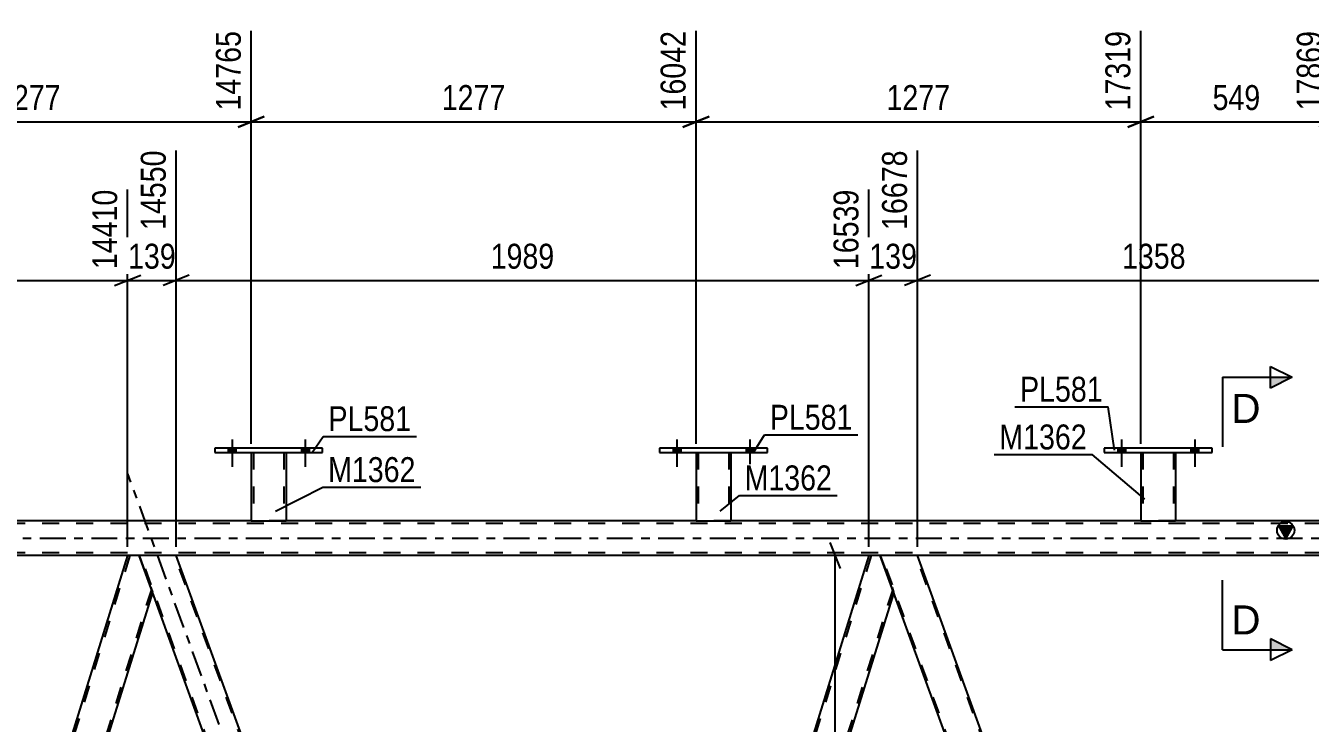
# Model space of a CAD drawing. Header units: millimetres. Extents: x 0 to 841, y 0 to 594.
# Drawn here: x 614.3 to 761.9, y 437.4 to 517.5 of the extents above; entities that cross this region are included whole.
import ezdxf

# ---------------------------------------------------------------- set-up
doc = ezdxf.new("R2010")
doc.units = ezdxf.units.MM
doc.linetypes.add('DXK_LINE_DOT2', pattern=[3.9198, 1.9599, -1.9599])
doc.linetypes.add('DXK_LINE_DOT3', pattern=[5.9187, 2.979, -0.9799, 0.9799, -0.9799])
doc.styles.add('Arial', font='ARIAL.TTF', dxfattribs={"height": 0.2})
doc.styles.add('Arial Narrow', font='ARIALN.TTF', dxfattribs={"height": 0.2})

# ---------------------------------------------------------------- blocks, each defined once
blk = doc.blocks.new('Part-814748373-3373 - 3007')
at = {"color": 2, "linetype": 'Continuous'}
for p, q in [((716.75, 456.64), (712.49, 456.64)), ((760.87, 335.42), (716.75, 456.64)), ((756.61, 335.42), (714.02, 452.44))]:
    blk.add_line(p, q, dxfattribs=at)
at = {"color": 7, "linetype": 'DXK_LINE_DOT2'}
for p, q in [((712.49, 456.64), (714.02, 452.44)), ((756.78, 335.42), (712.66, 456.64)), ((760.7, 335.42), (716.58, 456.64)), ((756.61, 335.42), (760.87, 335.42))]:
    blk.add_line(p, q, dxfattribs=at)
blk = doc.blocks.new('Bolt-814748373-3025 - 3007')
at = {"linetype": 'Continuous'}
for points in [[(637.6, 468.48), (638.48, 468.48), (638.48, 468.96), (637.6, 468.96)], [(646, 468.48), (646.88, 468.48), (646.88, 468.96), (646, 468.96)]]:
    blk.add_hatch(color=1, dxfattribs=at).paths.add_polyline_path(points)
at = {"color": 1, "linetype": 'Continuous'}
for p, q in [((638.04, 469.96), (638.04, 466.84)), ((646.44, 469.96), (646.44, 466.84)), ((637.6, 468.96), (637.6, 468.48)), ((638.48, 468.96), (638.48, 468.48)), ((646, 468.96), (646, 468.48)), ((646.88, 468.96), (646.88, 468.48))]:
    blk.add_line(p, q, dxfattribs=at)
blk = doc.blocks.new('Bolt-814748373-3026 - 3007')
at = {"linetype": 'Continuous'}
for points in [[(637.6, 468.48), (638.48, 468.48), (638.48, 468.96), (637.6, 468.96)], [(646, 468.48), (646.88, 468.48), (646.88, 468.96), (646, 468.96)]]:
    blk.add_hatch(color=1, dxfattribs=at).paths.add_polyline_path(points)
at = {"color": 1, "linetype": 'Continuous'}
for p, q in [((638.04, 469.96), (638.04, 466.84)), ((646.44, 469.96), (646.44, 466.84)), ((637.6, 468.96), (637.6, 468.48)), ((638.48, 468.96), (638.48, 468.48)), ((646, 468.96), (646, 468.48)), ((646.88, 468.96), (646.88, 468.48))]:
    blk.add_line(p, q, dxfattribs=at)
blk = doc.blocks.new('Bolt-814748373-3027 - 3007')
at = {"linetype": 'Continuous'}
for points in [[(688.68, 468.48), (689.56, 468.48), (689.56, 468.96), (688.68, 468.96)], [(697.08, 468.48), (697.96, 468.48), (697.96, 468.96), (697.08, 468.96)]]:
    blk.add_hatch(color=1, dxfattribs=at).paths.add_polyline_path(points)
at = {"color": 1, "linetype": 'Continuous'}
for p, q in [((689.12, 469.96), (689.12, 466.84)), ((697.52, 469.96), (697.52, 466.84)), ((688.68, 468.96), (688.68, 468.48)), ((689.56, 468.96), (689.56, 468.48)), ((697.08, 468.96), (697.08, 468.48)), ((697.96, 468.96), (697.96, 468.48))]:
    blk.add_line(p, q, dxfattribs=at)
blk = doc.blocks.new('Part-814748373-3075 - 3007')
at = {"color": 2, "linetype": 'Continuous'}
for p, q in [((687.12, 468.96), (687.12, 468.48)), ((699.52, 468.96), (687.12, 468.96)), ((687.12, 468.48), (699.52, 468.48)), ((699.52, 468.48), (699.52, 468.96))]:
    blk.add_line(p, q, dxfattribs=at)
blk = doc.blocks.new('Part-814748373-3070 - 3007')
at = {"color": 7, "linetype": 'DXK_LINE_DOT2'}
for p, q in [((691.32, 468.49), (695.32, 468.49)), ((691.32, 468.48), (691.32, 468.49)), ((691.32, 468.49), (691.32, 468.48)), ((691.56, 468.49), (691.56, 460.64)), ((695.08, 468.49), (695.08, 460.64)), ((695.32, 468.49), (695.32, 468.48)), ((695.32, 468.48), (695.32, 468.49)), ((695.02, 460.64), (695.06, 460.64)), ((695.02, 460.64), (695.06, 460.64)), ((695.06, 460.64), (695.08, 460.64)), ((695.06, 460.64), (695.08, 460.64))]:
    blk.add_line(p, q, dxfattribs=at)
at = {"color": 2, "linetype": 'Continuous'}
for p, q in [((691.32, 468.48), (691.32, 460.64)), ((695.32, 468.48), (695.32, 460.64)), ((691.32, 460.64), (695.32, 460.64))]:
    blk.add_line(p, q, dxfattribs=at)
blk = doc.blocks.new('Part-814748373-3080 - 3007')
at = {"color": 7, "linetype": 'DXK_LINE_DOT2'}
for p, q in [((742.4, 468.49), (746.4, 468.49)), ((742.4, 468.48), (742.4, 468.49)), ((742.4, 468.49), (742.4, 468.48)), ((742.64, 468.49), (742.64, 460.64)), ((746.16, 468.49), (746.16, 460.64)), ((746.4, 468.49), (746.4, 468.48)), ((746.4, 468.48), (746.4, 468.49)), ((746.1, 460.64), (746.14, 460.64)), ((746.1, 460.64), (746.14, 460.64)), ((746.14, 460.64), (746.16, 460.64)), ((746.14, 460.64), (746.16, 460.64))]:
    blk.add_line(p, q, dxfattribs=at)
at = {"color": 2, "linetype": 'Continuous'}
for p, q in [((742.4, 468.48), (742.4, 460.64)), ((746.4, 468.48), (746.4, 460.64)), ((742.4, 460.64), (746.4, 460.64))]:
    blk.add_line(p, q, dxfattribs=at)
blk = doc.blocks.new('Part-814748373-3085 - 3007')
at = {"color": 2, "linetype": 'Continuous'}
for p, q in [((738.2, 468.96), (738.2, 468.48)), ((750.6, 468.96), (738.2, 468.96)), ((738.2, 468.48), (750.6, 468.48)), ((750.6, 468.48), (750.6, 468.96))]:
    blk.add_line(p, q, dxfattribs=at)
blk = doc.blocks.new('Part-814748373-3212 - 3007')
at = {"color": 7, "linetype": 'DXK_LINE_DOT2'}
for p, q in [((640.24, 468.49), (644.24, 468.49)), ((640.24, 468.48), (640.24, 468.49)), ((640.24, 468.49), (640.24, 468.48)), ((640.48, 468.49), (640.48, 460.64)), ((644, 468.49), (644, 460.64)), ((644.24, 468.49), (644.24, 468.48)), ((644.24, 468.48), (644.24, 468.49)), ((643.94, 460.64), (643.98, 460.64)), ((643.94, 460.64), (643.98, 460.64)), ((643.98, 460.64), (644, 460.64)), ((643.98, 460.64), (644, 460.64))]:
    blk.add_line(p, q, dxfattribs=at)
at = {"color": 2, "linetype": 'Continuous'}
for p, q in [((640.24, 468.48), (640.24, 460.64)), ((644.24, 468.48), (644.24, 460.64)), ((640.24, 460.64), (644.24, 460.64))]:
    blk.add_line(p, q, dxfattribs=at)
blk = doc.blocks.new('Part-814748373-3217 - 3007')
at = {"color": 2, "linetype": 'Continuous'}
for p, q in [((636.04, 468.96), (636.04, 468.48)), ((648.44, 468.96), (636.04, 468.96)), ((636.04, 468.48), (648.44, 468.48)), ((648.44, 468.48), (648.44, 468.96))]:
    blk.add_line(p, q, dxfattribs=at)
blk = doc.blocks.new('Bolt-814748373-3218 - 3007')
at = {"linetype": 'Continuous'}
for points in [[(688.68, 468.48), (689.56, 468.48), (689.56, 468.96), (688.68, 468.96)], [(697.08, 468.48), (697.96, 468.48), (697.96, 468.96), (697.08, 468.96)]]:
    blk.add_hatch(color=1, dxfattribs=at).paths.add_polyline_path(points)
at = {"color": 1, "linetype": 'Continuous'}
for p, q in [((689.12, 469.96), (689.12, 466.84)), ((697.52, 469.96), (697.52, 466.84)), ((688.68, 468.96), (688.68, 468.48)), ((689.56, 468.96), (689.56, 468.48)), ((697.08, 468.96), (697.08, 468.48)), ((697.96, 468.96), (697.96, 468.48))]:
    blk.add_line(p, q, dxfattribs=at)
blk = doc.blocks.new('Bolt-814748373-3219 - 3007')
at = {"linetype": 'Continuous'}
for points in [[(739.76, 468.48), (740.64, 468.48), (740.64, 468.96), (739.76, 468.96)], [(748.16, 468.48), (749.04, 468.48), (749.04, 468.96), (748.16, 468.96)]]:
    blk.add_hatch(color=1, dxfattribs=at).paths.add_polyline_path(points)
at = {"color": 1, "linetype": 'Continuous'}
for p, q in [((740.2, 469.96), (740.2, 466.84)), ((748.6, 469.96), (748.6, 466.84)), ((739.76, 468.96), (739.76, 468.48)), ((740.64, 468.96), (740.64, 468.48)), ((748.16, 468.96), (748.16, 468.48)), ((749.04, 468.96), (749.04, 468.48))]:
    blk.add_line(p, q, dxfattribs=at)
blk = doc.blocks.new('Bolt-814748373-3220 - 3007')
at = {"linetype": 'Continuous'}
for points in [[(739.76, 468.48), (740.64, 468.48), (740.64, 468.96), (739.76, 468.96)], [(748.16, 468.48), (749.04, 468.48), (749.04, 468.96), (748.16, 468.96)]]:
    blk.add_hatch(color=1, dxfattribs=at).paths.add_polyline_path(points)
at = {"color": 1, "linetype": 'Continuous'}
for p, q in [((740.2, 469.96), (740.2, 466.84)), ((748.6, 469.96), (748.6, 466.84)), ((739.76, 468.96), (739.76, 468.48)), ((740.64, 468.96), (740.64, 468.48)), ((748.16, 468.96), (748.16, 468.48)), ((749.04, 468.96), (749.04, 468.48))]:
    blk.add_line(p, q, dxfattribs=at)
blk = doc.blocks.new('Part-814748373-3250 - 3007')
at = {"color": 7, "linetype": 'DXK_LINE_DOT3'}
blk.add_line((677.03, 326.02), (626.07, 466.04), dxfattribs=at)
at = {"color": 2, "linetype": 'Continuous'}
for p, q in [((631.62, 456.64), (627.36, 456.64)), ((673.98, 340.24), (631.62, 456.64)), ((669.73, 340.24), (628.89, 452.44))]:
    blk.add_line(p, q, dxfattribs=at)
at = {"color": 7, "linetype": 'DXK_LINE_DOT2'}
for p, q in [((627.36, 456.64), (628.89, 452.44)), ((671.65, 335.42), (627.53, 456.64)), ((675.57, 335.42), (631.45, 456.64)), ((671.48, 335.42), (669.73, 340.24)), ((675.74, 335.42), (673.98, 340.24)), ((675.74, 335.42), (671.48, 335.42))]:
    blk.add_line(p, q, dxfattribs=at)
blk = doc.blocks.new('Part-814748373-3368 - 3007')
at = {"color": 2, "linetype": 'Continuous'}
for p, q in [((626.04, 456.64), (589.34, 338.89)), ((627.36, 456.64), (626.04, 456.64)), ((628.89, 452.44), (627.36, 456.64)), ((628.91, 452.39), (592.45, 335.42)), ((590.6, 335.42), (589.36, 338.84))]:
    blk.add_line(p, q, dxfattribs=at)
at = {"color": 7, "linetype": 'DXK_LINE_DOT2'}
for p, q in [((626.29, 456.64), (589.47, 338.52)), ((628.77, 452.76), (592.2, 335.42)), ((628.91, 452.39), (628.89, 452.44)), ((628.91, 452.39), (628.89, 452.44)), ((589.34, 338.89), (589.36, 338.84)), ((592.45, 335.42), (590.6, 335.42))]:
    blk.add_line(p, q, dxfattribs=at)
blk = doc.blocks.new('Part-814748373-3316 - 3007')
at = {"linetype": 'Continuous'}
blk.add_hatch(color=2, dxfattribs=at).paths.add_polyline_path([(759.05, 458.64), (758.25, 460.04), (759.85, 460.04)])
at = {"color": 2, "linetype": 'Continuous'}
for p, q in [((640.24, 460.64), (593.16, 460.64)), ((691.32, 460.64), (644.24, 460.64)), ((742.4, 460.64), (695.32, 460.64)), ((764.38, 460.64), (746.4, 460.64)), ((759.05, 458.64), (758.25, 460.04)), ((758.25, 460.04), (759.85, 460.04)), ((759.85, 460.04), (759.05, 458.64)), ((626.04, 456.64), (546.48, 456.64)), ((711.18, 456.64), (631.62, 456.64)), ((771.05, 456.64), (716.75, 456.64))]:
    blk.add_line(p, q, dxfattribs=at)
at = {"color": 7, "linetype": 'DXK_LINE_DOT2'}
for p, q in [((644.24, 460.64), (640.24, 460.64)), ((695.32, 460.64), (691.32, 460.64)), ((746.4, 460.64), (742.4, 460.64)), ((771.05, 460.32), (106.95, 460.32)), ((771.05, 456.96), (106.95, 456.96)), ((631.62, 456.64), (626.04, 456.64)), ((716.75, 456.64), (711.18, 456.64))]:
    blk.add_line(p, q, dxfattribs=at)
at = {"color": 7, "linetype": 'DXK_LINE_DOT3'}
blk.add_line((106.95, 458.64), (771.05, 458.64), dxfattribs=at)
at = {"color": 2, "linetype": 'Continuous'}
blk.add_circle((759.05, 459.54), 1, dxfattribs=at)
blk = doc.blocks.new('Part-814748373-3383 - 3007')
at = {"color": 7, "linetype": 'DXK_LINE_DOT2'}
for p, q in [((711.43, 456.64), (674.61, 338.52)), ((713.91, 452.76), (677.33, 335.42)), ((714.04, 452.39), (714.02, 452.44)), ((714.04, 452.39), (714.02, 452.44)), ((674.89, 340.24), (674.47, 338.89)), ((679.08, 340.24), (677.58, 335.42)), ((675.74, 335.42), (674.47, 338.89)), ((677.58, 335.42), (675.74, 335.42))]:
    blk.add_line(p, q, dxfattribs=at)
at = {"color": 2, "linetype": 'Continuous'}
for p, q in [((711.18, 456.64), (674.89, 340.24)), ((712.49, 456.64), (711.18, 456.64)), ((714.02, 452.44), (712.49, 456.64)), ((714.04, 452.39), (679.08, 340.24))]:
    blk.add_line(p, q, dxfattribs=at)
blk = doc.blocks.new('StraightDimension-814748373-3594 - 3007')
at = {"color": 7, "linetype": 'Continuous'}
for p, q in [((821.39, 467.94), (820.19, 470.94)), ((769.38, 469.44), (823.19, 469.44)), ((820.79, 325.04), (820.79, 469.44)), ((820.19, 326.54), (821.39, 323.54)), ((683.22, 325.04), (823.19, 325.04))]:
    blk.add_line(p, q, dxfattribs=at)
at = {"color": 0}
blk.add_wipeout([(820.04, 401.5), (815.84, 401.5), (815.84, 392.98), (820.04, 392.98)], dxfattribs=at)
at = {"color": 3, "style": 'Arial Narrow'}
blk.add_text('3610', height=2.863, rotation=90.0002, dxfattribs=at).set_placement((819.44, 393.58))
blk = doc.blocks.new('StraightDimension-814748373-4460 - 3007')
at = {"color": 7, "linetype": 'Continuous'}
for p, q in [((640.24, 469.49), (640.24, 516.9)), ((691.32, 469.49), (691.32, 516.9)), ((641.74, 507.06), (638.74, 505.86)), ((640.24, 506.46), (691.32, 506.46)), ((689.82, 505.86), (692.82, 507.06))]:
    blk.add_line(p, q, dxfattribs=at)
at = {"color": 0}
blk.add_wipeout([(670.04, 507.21), (670.04, 511.41), (661.52, 511.41), (661.52, 507.21)], dxfattribs=at)
at = {"color": 3, "style": 'Arial Narrow'}
blk.add_text('1277', height=2.863, dxfattribs=at).set_placement((662.12, 507.81))
at = {"color": 0, "linetype": 'Continuous'}
blk.add_wipeout([(690.72, 517.5), (686.52, 517.5), (686.52, 507.15), (690.72, 507.15)], dxfattribs=at)
at = {"color": 3, "linetype": 'Continuous', "style": 'Arial Narrow'}
blk.add_text('16042', height=2.863, rotation=90.0002, dxfattribs=at).set_placement((690.12, 507.76))
blk = doc.blocks.new('StraightDimension-814748373-4470 - 3007')
at = {"color": 7, "linetype": 'Continuous'}
for p, q in [((691.32, 469.49), (691.32, 516.9)), ((742.4, 469.49), (742.4, 516.9)), ((692.82, 507.06), (689.82, 505.86)), ((691.32, 506.46), (742.4, 506.46)), ((740.9, 505.86), (743.9, 507.06))]:
    blk.add_line(p, q, dxfattribs=at)
at = {"color": 0}
blk.add_wipeout([(721.12, 507.21), (721.12, 511.41), (712.6, 511.41), (712.6, 507.21)], dxfattribs=at)
at = {"color": 3, "style": 'Arial Narrow'}
blk.add_text('1277', height=2.863, dxfattribs=at).set_placement((713.2, 507.81))
at = {"color": 0, "linetype": 'Continuous'}
blk.add_wipeout([(741.8, 517.5), (737.6, 517.5), (737.6, 507.15), (741.8, 507.15)], dxfattribs=at)
at = {"color": 3, "linetype": 'Continuous', "style": 'Arial Narrow'}
blk.add_text('17319', height=2.863, rotation=90.0002, dxfattribs=at).set_placement((741.2, 507.76))
blk = doc.blocks.new('StraightDimension-814748373-4205 - 3007')
at = {"color": 7, "linetype": 'Continuous'}
for p, q in [((546.48, 457.64), (546.48, 503.18)), ((626.04, 457.64), (626.04, 498.68)), ((547.98, 488.84), (544.98, 487.64)), ((624.54, 487.64), (627.54, 488.84)), ((546.48, 488.24), (626.04, 488.24))]:
    blk.add_line(p, q, dxfattribs=at)
at = {"color": 0}
blk.add_wipeout([(590.52, 488.99), (590.52, 493.19), (582.01, 493.19), (582.01, 488.99)], dxfattribs=at)
at = {"color": 3, "style": 'Arial Narrow'}
blk.add_text('1989', height=2.863, dxfattribs=at).set_placement((582.61, 489.59))
at = {"color": 0, "linetype": 'Continuous'}
blk.add_wipeout([(625.44, 499.28), (621.24, 499.28), (621.24, 488.94), (625.44, 488.94)], dxfattribs=at)
at = {"color": 3, "linetype": 'Continuous', "style": 'Arial Narrow'}
blk.add_text('14410', height=2.863, rotation=90.0002, dxfattribs=at).set_placement((624.84, 489.54))
blk = doc.blocks.new('StraightDimension-814748373-4224 - 3007')
at = {"color": 7, "linetype": 'Continuous'}
for p, q in [((631.62, 457.64), (631.62, 503.18)), ((626.04, 457.64), (626.04, 498.68)), ((624.54, 487.64), (627.54, 488.84)), ((633.12, 488.84), (630.12, 487.64)), ((626.04, 488.24), (631.62, 488.24))]:
    blk.add_line(p, q, dxfattribs=at)
at = {"color": 0}
blk.add_wipeout([(632.17, 488.99), (632.17, 493.19), (625.49, 493.19), (625.49, 488.99)], dxfattribs=at)
at = {"color": 3, "style": 'Arial Narrow'}
blk.add_text('139', height=2.863, dxfattribs=at).set_placement((626.09, 489.59))
at = {"color": 0, "linetype": 'Continuous'}
blk.add_wipeout([(631.02, 503.78), (626.82, 503.78), (626.82, 493.44), (631.02, 493.44)], dxfattribs=at)
at = {"color": 3, "linetype": 'Continuous', "style": 'Arial Narrow'}
blk.add_text('14550', height=2.863, rotation=90.0002, dxfattribs=at).set_placement((630.42, 494.04))
blk = doc.blocks.new('StraightDimension-814748373-4243 - 3007')
at = {"color": 7, "linetype": 'Continuous'}
for p, q in [((631.62, 457.64), (631.62, 503.18)), ((711.18, 457.64), (711.18, 498.68)), ((633.12, 488.84), (630.12, 487.64)), ((709.68, 487.64), (712.68, 488.84)), ((631.62, 488.24), (711.18, 488.24))]:
    blk.add_line(p, q, dxfattribs=at)
at = {"color": 0}
blk.add_wipeout([(675.65, 488.99), (675.65, 493.19), (667.14, 493.19), (667.14, 488.99)], dxfattribs=at)
at = {"color": 3, "style": 'Arial Narrow'}
blk.add_text('1989', height=2.863, dxfattribs=at).set_placement((667.74, 489.59))
at = {"color": 0, "linetype": 'Continuous'}
blk.add_wipeout([(710.58, 499.28), (706.38, 499.28), (706.38, 488.94), (710.58, 488.94)], dxfattribs=at)
at = {"color": 3, "linetype": 'Continuous', "style": 'Arial Narrow'}
blk.add_text('16539', height=2.863, rotation=90.0002, dxfattribs=at).set_placement((709.98, 489.54))
blk = doc.blocks.new('StraightDimension-814748373-4262 - 3007')
at = {"color": 7, "linetype": 'Continuous'}
for p, q in [((716.75, 457.64), (716.75, 503.18)), ((711.18, 457.64), (711.18, 498.68)), ((709.68, 487.64), (712.68, 488.84)), ((718.25, 488.84), (715.25, 487.64)), ((711.18, 488.24), (716.75, 488.24))]:
    blk.add_line(p, q, dxfattribs=at)
at = {"color": 0}
blk.add_wipeout([(717.3, 488.99), (717.3, 493.19), (710.62, 493.19), (710.62, 488.99)], dxfattribs=at)
at = {"color": 3, "style": 'Arial Narrow'}
blk.add_text('139', height=2.863, dxfattribs=at).set_placement((711.22, 489.59))
at = {"color": 0, "linetype": 'Continuous'}
blk.add_wipeout([(716.15, 503.78), (711.95, 503.78), (711.95, 493.44), (716.15, 493.44)], dxfattribs=at)
at = {"color": 3, "linetype": 'Continuous', "style": 'Arial Narrow'}
blk.add_text('16678', height=2.863, rotation=90.0002, dxfattribs=at).set_placement((715.55, 494.04))
blk = doc.blocks.new('StraightDimension-814748373-4281 - 3007')
at = {"color": 7, "linetype": 'Continuous'}
for p, q in [((716.75, 457.64), (716.75, 503.18)), ((771.05, 461.64), (771.05, 498.68)), ((718.25, 488.84), (715.25, 487.64)), ((769.55, 487.64), (772.55, 488.84)), ((716.75, 488.24), (771.05, 488.24))]:
    blk.add_line(p, q, dxfattribs=at)
at = {"color": 0}
blk.add_wipeout([(748.16, 488.99), (748.16, 493.19), (739.65, 493.19), (739.65, 488.99)], dxfattribs=at)
at = {"color": 3, "style": 'Arial Narrow'}
blk.add_text('1358', height=2.863, dxfattribs=at).set_placement((740.25, 489.59))
at = {"color": 0, "linetype": 'Continuous'}
blk.add_wipeout([(770.45, 499.28), (766.25, 499.28), (766.25, 488.94), (770.45, 488.94)], dxfattribs=at)
at = {"color": 3, "linetype": 'Continuous', "style": 'Arial Narrow'}
blk.add_text('18036', height=2.863, rotation=90.0002, dxfattribs=at).set_placement((769.85, 489.54))
blk = doc.blocks.new('StraightDimension-814748373-4450 - 3007')
at = {"color": 7, "linetype": 'Continuous'}
for p, q in [((589.16, 469.49), (589.16, 516.9)), ((640.24, 469.49), (640.24, 516.9)), ((590.66, 507.06), (587.66, 505.86)), ((589.16, 506.46), (640.24, 506.46)), ((638.74, 505.86), (641.74, 507.06))]:
    blk.add_line(p, q, dxfattribs=at)
at = {"color": 0}
blk.add_wipeout([(618.96, 507.21), (618.96, 511.41), (610.44, 511.41), (610.44, 507.21)], dxfattribs=at)
at = {"color": 3, "style": 'Arial Narrow'}
blk.add_text('1277', height=2.863, dxfattribs=at).set_placement((611.04, 507.81))
at = {"color": 0, "linetype": 'Continuous'}
blk.add_wipeout([(639.64, 517.5), (635.44, 517.5), (635.44, 507.15), (639.64, 507.15)], dxfattribs=at)
at = {"color": 3, "linetype": 'Continuous', "style": 'Arial Narrow'}
blk.add_text('14765', height=2.863, rotation=90.0002, dxfattribs=at).set_placement((639.04, 507.76))
blk = doc.blocks.new('StraightDimension-814748373-4480 - 3007')
at = {"color": 7, "linetype": 'Continuous'}
for p, q in [((742.4, 469.49), (742.4, 516.9)), ((764.38, 468.76), (764.38, 516.9)), ((743.9, 507.06), (740.9, 505.86)), ((742.4, 506.46), (764.38, 506.46)), ((762.88, 505.86), (765.88, 507.06))]:
    blk.add_line(p, q, dxfattribs=at)
at = {"color": 0}
blk.add_wipeout([(756.73, 507.21), (756.73, 511.41), (750.05, 511.41), (750.05, 507.21)], dxfattribs=at)
at = {"color": 3, "style": 'Arial Narrow'}
blk.add_text('549', height=2.863, dxfattribs=at).set_placement((750.65, 507.81))
at = {"color": 0, "linetype": 'Continuous'}
blk.add_wipeout([(763.78, 517.5), (759.58, 517.5), (759.58, 507.15), (763.78, 507.15)], dxfattribs=at)
at = {"color": 3, "linetype": 'Continuous', "style": 'Arial Narrow'}
blk.add_text('17869', height=2.863, rotation=90.0002, dxfattribs=at).set_placement((763.18, 507.76))
blk = doc.blocks.new('StraightDimension-814748373-4501 - 3007')
at = {"color": 7, "linetype": 'Continuous'}
for p, q in [((707.91, 455.14), (706.71, 458.14)), ((726.77, 456.64), (704.46, 456.64)), ((707.31, 335.42), (707.31, 456.64)), ((706.71, 336.92), (707.91, 333.92)), ((731.45, 335.42), (704.46, 335.42))]:
    blk.add_line(p, q, dxfattribs=at)
at = {"color": 0}
blk.add_wipeout([(706.56, 400.29), (702.36, 400.29), (702.36, 391.78), (706.56, 391.78)], dxfattribs=at)
at = {"color": 3, "style": 'Arial Narrow'}
blk.add_text('3031', height=2.863, rotation=90.0002, dxfattribs=at).set_placement((705.96, 392.38))
blk = doc.blocks.new('Mark-814748373-3076 - 3007')
at = {"color": 0}
blk.add_wipeout([(736.21, 468.83), (736.21, 471.83), (726.16, 471.83), (726.16, 468.83)], dxfattribs=at)
blk.add_wipeout([(736.21, 468.83), (736.21, 471.83), (726.16, 471.83), (726.16, 468.83)], dxfattribs=at)
at = {"color": 30, "linetype": 'Continuous'}
for p in [(725.56, 468.23), (742.88, 463.1)]:
    blk.add_line(p, (736.81, 468.23), dxfattribs=at)
at = {"color": 3, "style": 'Arial Narrow'}
blk.add_text('M1362', height=2.863, dxfattribs=at).set_placement((726.16, 468.83))
blk = doc.blocks.new('Mark-814748373-3066 - 3007')
at = {"color": 0}
blk.add_wipeout([(706.95, 464.13), (706.95, 467.13), (696.9, 467.13), (696.9, 464.13)], dxfattribs=at)
blk.add_wipeout([(706.95, 464.13), (706.95, 467.13), (696.9, 467.13), (696.9, 464.13)], dxfattribs=at)
at = {"color": 30, "linetype": 'Continuous'}
for p, q in [((694.09, 461.75), (696.3, 463.53)), ((696.3, 463.53), (707.55, 463.53))]:
    blk.add_line(p, q, dxfattribs=at)
at = {"color": 3, "style": 'Arial Narrow'}
blk.add_text('M1362', height=2.863, dxfattribs=at).set_placement((696.9, 464.13))
blk = doc.blocks.new('Mark-814748373-3071 - 3007')
at = {"color": 0}
blk.add_wipeout([(709.31, 471.09), (709.31, 474.09), (699.8, 474.09), (699.8, 471.09)], dxfattribs=at)
blk.add_wipeout([(709.31, 471.09), (709.31, 474.09), (699.8, 474.09), (699.8, 471.09)], dxfattribs=at)
at = {"color": 30, "linetype": 'Continuous'}
for p, q in [((697.93, 468.48), (699.2, 470.49)), ((699.2, 470.49), (709.91, 470.49))]:
    blk.add_line(p, q, dxfattribs=at)
at = {"color": 3, "style": 'Arial Narrow'}
blk.add_text('PL581', height=2.863, dxfattribs=at).set_placement((699.8, 471.09))
blk = doc.blocks.new('Mark-814748373-3081 - 3007')
at = {"color": 0}
blk.add_wipeout([(738.04, 474.31), (738.04, 477.31), (728.54, 477.31), (728.54, 474.31)], dxfattribs=at)
blk.add_wipeout([(738.04, 474.31), (738.04, 477.31), (728.54, 477.31), (728.54, 474.31)], dxfattribs=at)
at = {"color": 30, "linetype": 'Continuous'}
for p in [(727.94, 473.71), (739.38, 468.74)]:
    blk.add_line(p, (738.64, 473.71), dxfattribs=at)
at = {"color": 3, "style": 'Arial Narrow'}
blk.add_text('PL581', height=2.863, dxfattribs=at).set_placement((728.54, 474.31))
blk = doc.blocks.new('Mark-814748373-3208 - 3007')
at = {"color": 0}
blk.add_wipeout([(659.12, 465.08), (659.12, 468.08), (649.07, 468.08), (649.07, 465.08)], dxfattribs=at)
blk.add_wipeout([(659.12, 465.08), (659.12, 468.08), (649.07, 468.08), (649.07, 465.08)], dxfattribs=at)
at = {"color": 30, "linetype": 'Continuous'}
for p, q in [((643.01, 461.75), (648.47, 464.48)), ((648.47, 464.48), (659.72, 464.48))]:
    blk.add_line(p, q, dxfattribs=at)
at = {"color": 3, "style": 'Arial Narrow'}
blk.add_text('M1362', height=2.863, dxfattribs=at).set_placement((649.07, 465.08))
blk = doc.blocks.new('Mark-814748373-3213 - 3007')
at = {"color": 0}
blk.add_wipeout([(658.61, 470.93), (658.61, 473.93), (649.11, 473.93), (649.11, 470.93)], dxfattribs=at)
blk.add_wipeout([(658.61, 470.93), (658.61, 473.93), (649.11, 473.93), (649.11, 470.93)], dxfattribs=at)
at = {"color": 30, "linetype": 'Continuous'}
for p, q in [((647.23, 468.48), (648.51, 470.33)), ((648.51, 470.33), (659.21, 470.33))]:
    blk.add_line(p, q, dxfattribs=at)
at = {"color": 3, "style": 'Arial Narrow'}
blk.add_text('PL581', height=2.863, dxfattribs=at).set_placement((649.11, 470.93))
blk = doc.blocks.new('SectionMark-814748373-4744 - 3007')
at = {"linetype": 'Continuous'}
for points in [[(757.29, 475.87), (757.29, 477.12), (759.79, 477.12)], [(757.29, 445.83), (757.29, 447.08), (759.79, 445.83)]]:
    blk.add_hatch(color=6, dxfattribs=at).paths.add_polyline_path(points)
at = {"color": 6, "linetype": 'Continuous'}
for p, q in [((757.29, 475.87), (757.29, 478.37)), ((757.29, 478.37), (759.79, 477.12)), ((751.79, 477.12), (751.79, 469.12)), ((751.79, 477.12), (759.79, 477.12)), ((759.79, 477.12), (757.29, 475.87)), ((751.79, 445.83), (751.79, 453.83)), ((759.79, 445.83), (757.29, 447.08)), ((757.29, 447.08), (757.29, 444.58)), ((751.79, 445.83), (759.79, 445.83)), ((759.79, 445.83), (757.29, 444.58))]:
    blk.add_line(p, q, dxfattribs=at)
at = {"color": 0, "linetype": 'Continuous'}
for points in [[(756.16, 471.87), (756.16, 475.37), (752.79, 475.37), (752.79, 471.87)], [(756.16, 447.58), (756.16, 451.08), (752.79, 451.08), (752.79, 447.58)]]:
    blk.add_wipeout(points, dxfattribs=at)
at = {"color": 3, "linetype": 'Continuous', "style": 'Arial'}
for p in [(752.79, 471.87), (752.79, 447.58)]:
    blk.add_text('D', height=3.34, dxfattribs=at).set_placement(p)

msp = doc.modelspace()

# ---------------------------------------------------------------- block references
for name in ['Bolt-814748373-3025 - 3007', 'Bolt-814748373-3026 - 3007', 'Bolt-814748373-3027 - 3007', 'Bolt-814748373-3218 - 3007', 'Bolt-814748373-3219 - 3007', 'Bolt-814748373-3220 - 3007', 'Part-814748373-3217 - 3007', 'Part-814748373-3212 - 3007', 'Part-814748373-3075 - 3007', 'Part-814748373-3070 - 3007', 'Part-814748373-3085 - 3007', 'Part-814748373-3080 - 3007', 'Part-814748373-3250 - 3007', 'Part-814748373-3316 - 3007', 'Part-814748373-3368 - 3007', 'Part-814748373-3383 - 3007', 'Part-814748373-3373 - 3007']:
    msp.add_blockref(name, (0, 0))

# ---------------------------------------------------------------- next in the draw order: block references
for name in ['StraightDimension-814748373-4205 - 3007', 'StraightDimension-814748373-3594 - 3007']:
    msp.add_blockref(name, (0, 0))

# ---------------------------------------------------------------- next in the draw order: block references
for name in ['StraightDimension-814748373-4460 - 3007', 'StraightDimension-814748373-4224 - 3007']:
    msp.add_blockref(name, (0, 0))

# ---------------------------------------------------------------- next in the draw order: block references
msp.add_blockref('StraightDimension-814748373-4470 - 3007', (0, 0))

# ---------------------------------------------------------------- next in the draw order: block references
msp.add_blockref('StraightDimension-814748373-4243 - 3007', (0, 0))

# ---------------------------------------------------------------- next in the draw order: block references
for name in ['StraightDimension-814748373-4450 - 3007', 'StraightDimension-814748373-4262 - 3007', 'Mark-814748373-3208 - 3007', 'Mark-814748373-3066 - 3007']:
    msp.add_blockref(name, (0, 0))

# ---------------------------------------------------------------- next in the draw order: block references
for name in ['StraightDimension-814748373-4281 - 3007', 'Mark-814748373-3213 - 3007', 'Mark-814748373-3071 - 3007']:
    msp.add_blockref(name, (0, 0))

# ---------------------------------------------------------------- next in the draw order: block references
for name in ['StraightDimension-814748373-4480 - 3007', 'StraightDimension-814748373-4501 - 3007']:
    msp.add_blockref(name, (0, 0))

# ---------------------------------------------------------------- next in the draw order: block references
for name in ['SectionMark-814748373-4744 - 3007', 'Mark-814748373-3076 - 3007']:
    msp.add_blockref(name, (0, 0))

# ---------------------------------------------------------------- next in the draw order: block references
msp.add_blockref('Mark-814748373-3081 - 3007', (0, 0))

doc.saveas('drawing.dxf')
